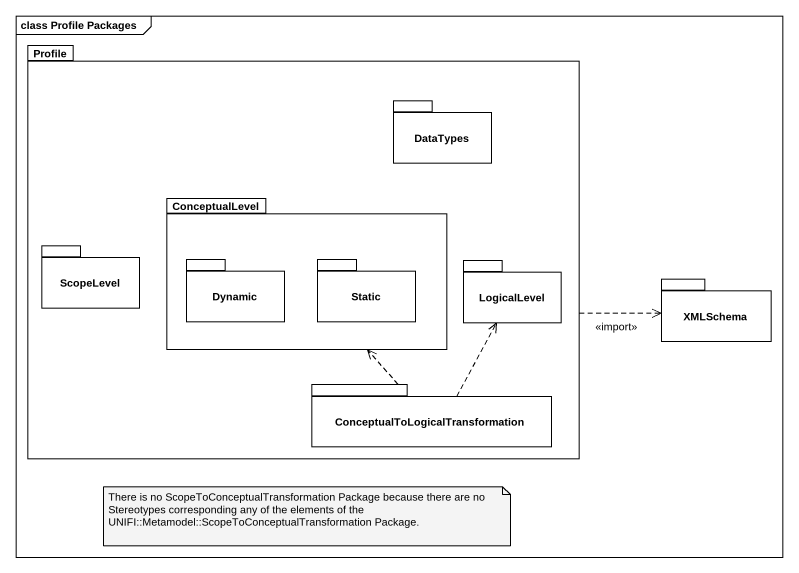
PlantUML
@startuml
mainframe class Profile Packages
package Profile {
  package DataTypes {
  }
  package ConceptualLevel {
    package Dynamic {
    }
    package Static {
    }
  }
  package ScopeLevel {
  }
  package LogicalLevel {
  }
  package "ConceptualToLogicalTransformation" as ConceptualToLogicalTransform {
  }
}
package XMLSchema {
}
Profile .right.> XMLSchema : <<import>>
ConceptualToLogicalTransform .up.> ConceptualLevel
ConceptualToLogicalTransform .up.> LogicalLevel
note as N1
  There is no ScopeToConceptualTransformation Package because there are no Stereotypes corresponding any of the elements of the UNIFI::Metamodel::ScopeToConceptualTransformation Package.
end note
@enduml
